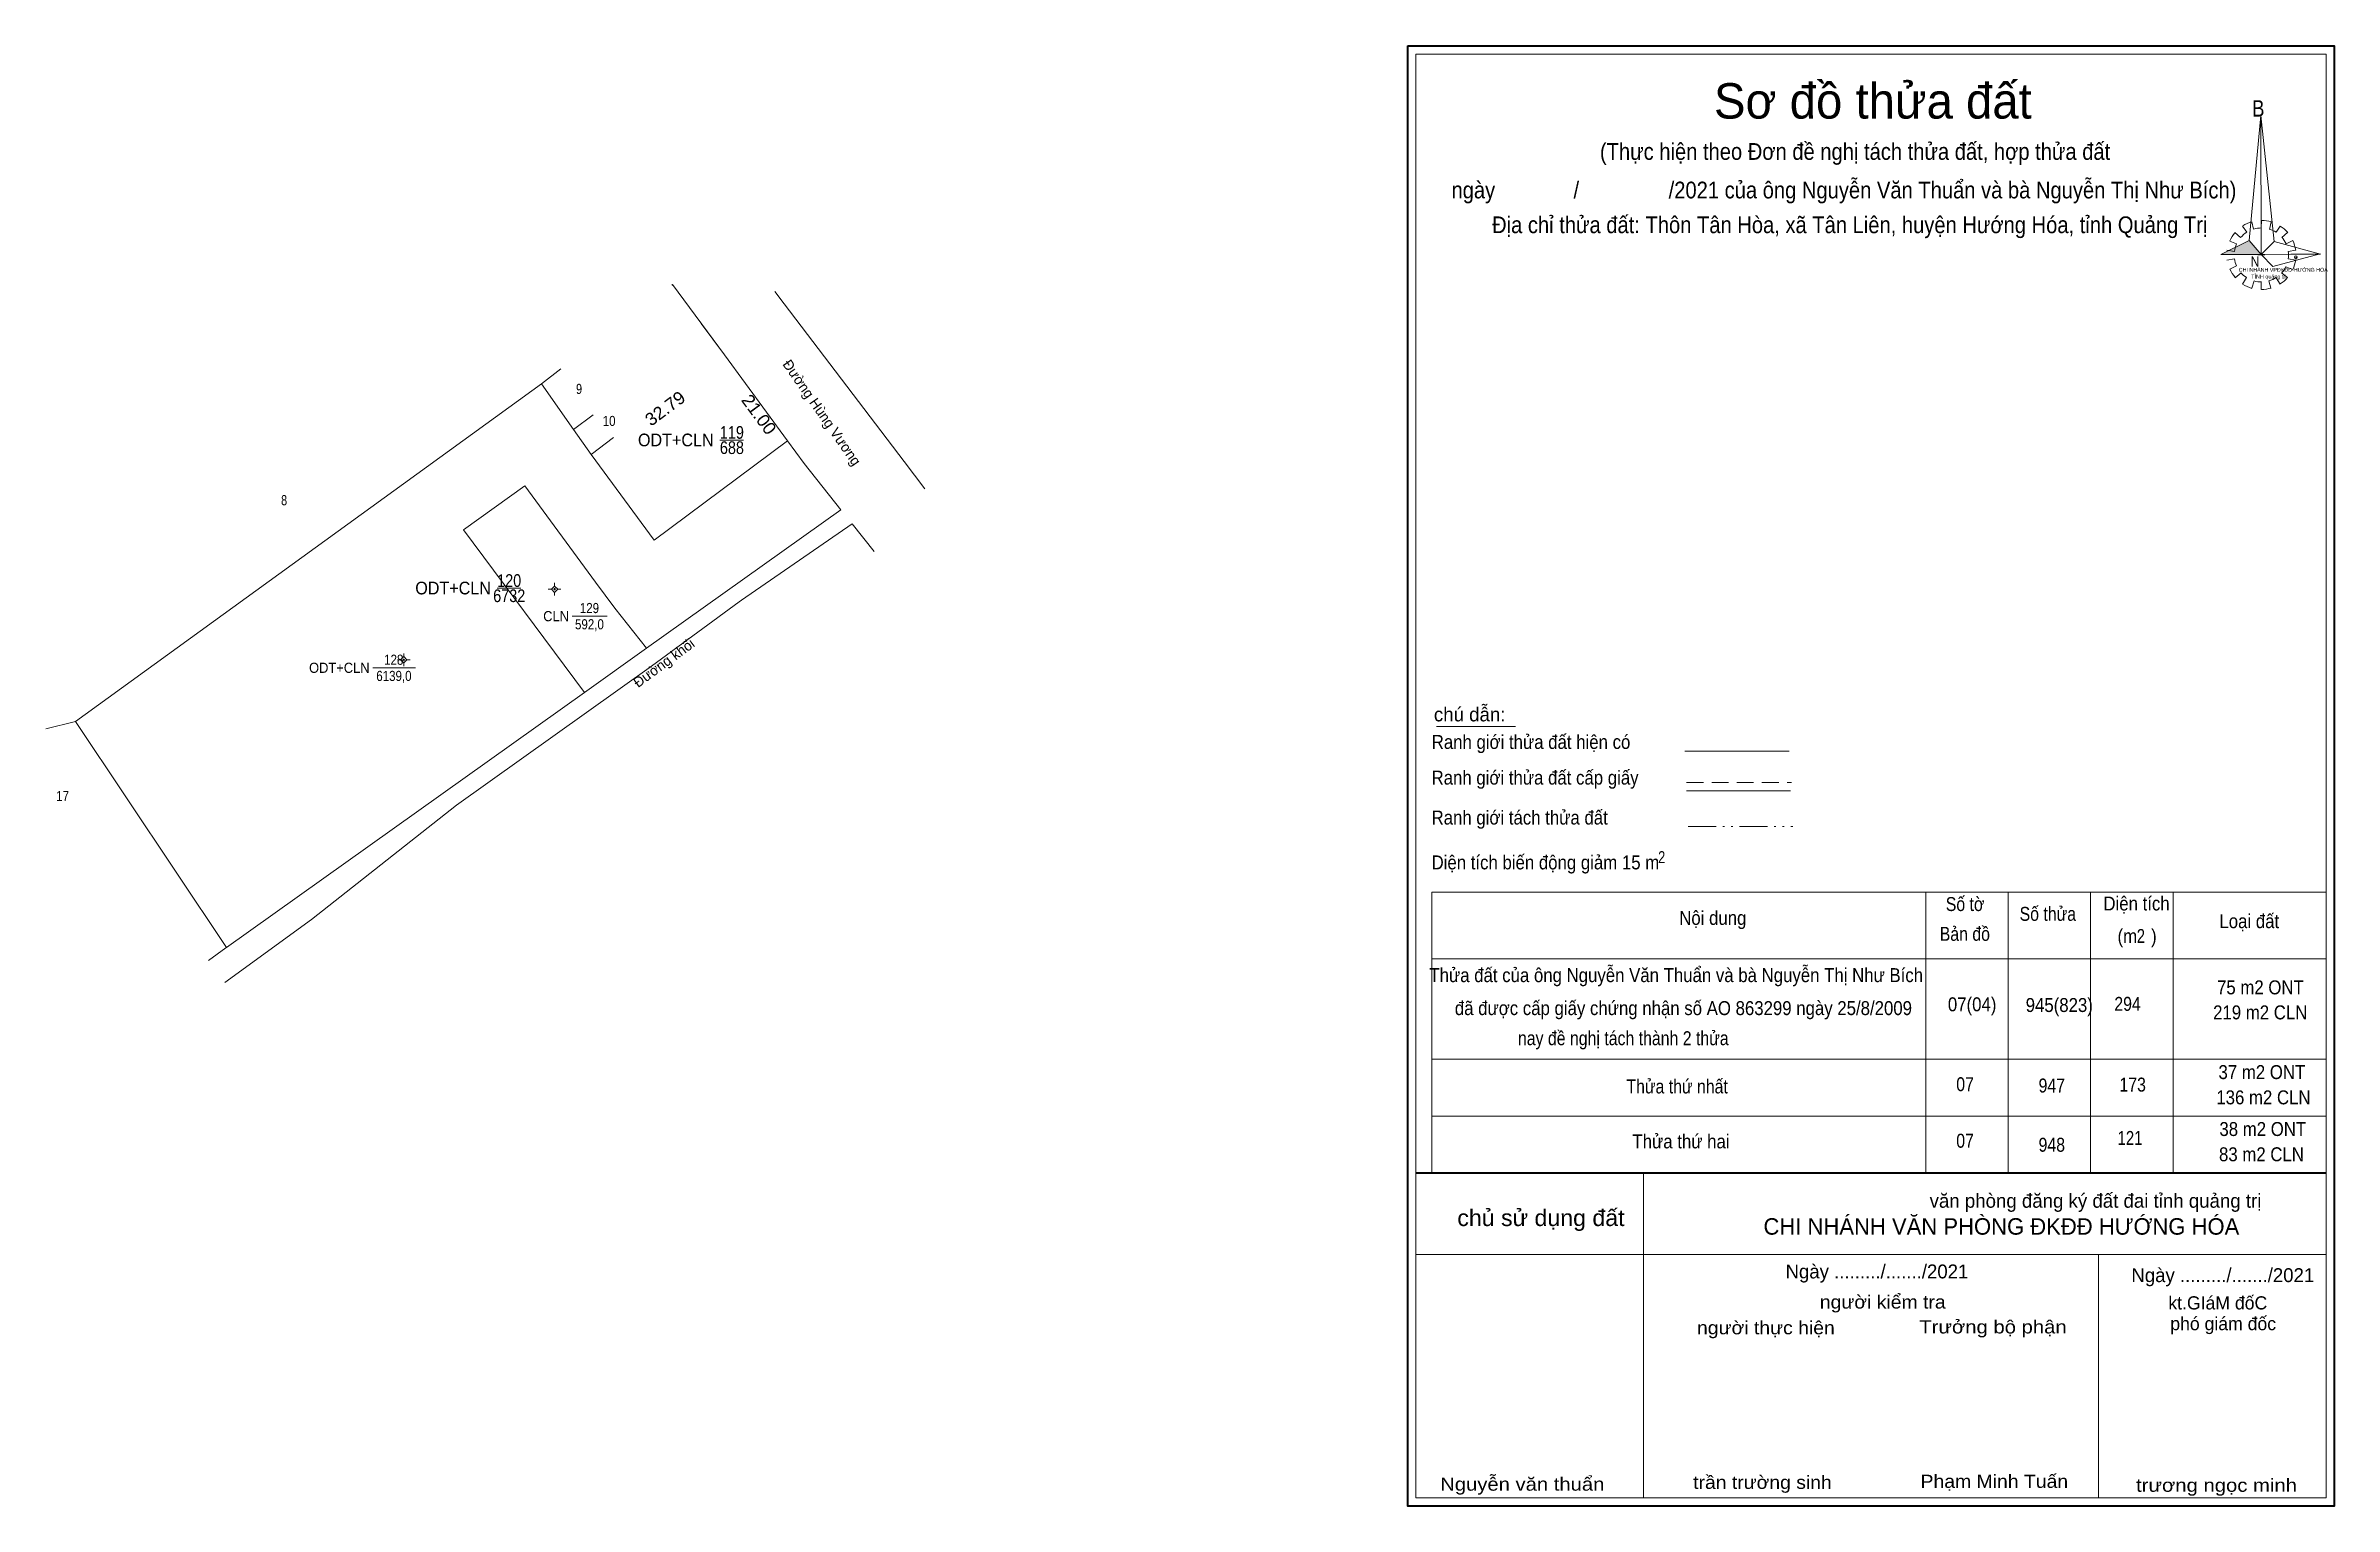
# Model space of a CAD drawing. Header units: metres. Extents: x 549363 to 549814, y 1840679 to 1840967.
import ezdxf
from ezdxf.enums import TextEntityAlignment as Align

# ---------------------------------------------------------------- set-up
doc = ezdxf.new("R2010")
doc.units = ezdxf.units.M
doc.header["$LTSCALE"] = 1.1
doc.header["$PDMODE"] = 32
doc.header["$PDSIZE"] = 0.55
for name, pattern in [('DASH_DOUBLE_DOT', [9.2, 5, -1.2, 0.3, -1.2, 0.3, -1.2]), ('LONG_DASHED', [7.5, 6, -1.5]), ('MEDIUM_DASHED', [4.5, 3, -1.5])]:
    doc.linetypes.add(name, pattern=pattern)
for name, color, linetype, lineweight in [('1', 7, 'Continuous', 13), ('10', 7, 'Continuous', 13), ('11', 7, 'Continuous', 13), ('13', 7, 'Continuous', 13), ('17', 7, 'Continuous', 13), ('4', 7, 'Continuous', 13), ('5', 7, 'Continuous', 35), ('6', 7, 'Continuous', 13), ('63', 7, 'DASH_DOUBLE_DOT', 13)]:
    doc.layers.add(name, color=color, linetype=linetype, lineweight=lineweight)
doc.layers.add('2', color=7, linetype='Continuous')
doc.layers.add('7', color=7, linetype='Continuous')

msp = doc.modelspace()

# ---------------------------------------------------------------- hatches: boundary and pattern name
at = {"layer": '1'}
msp.add_hatch(color=256, dxfattribs=at).paths.add_polyline_path([(549791.69, 1840925.82), (549797.27, 1840928.54), (549799.66, 1840925.82)])
at = {"layer": '11'}
for points in [[(549463.264, 1840859.845, 1), (549462.964, 1840859.845, 1)], [(549433.529, 1840845.933, 1), (549433.229, 1840845.933, 1)]]:
    msp.add_hatch(color=256, dxfattribs=at).paths.add_polyline_path(points)

# ---------------------------------------------------------------- linework, layer by layer
at = {"layer": '1'}
for p, q in [((549794.43, 1840930.12), (549795.54, 1840929.15)), ((549796.78, 1840930.21), (549795.98, 1840931.41)), ((549797.8, 1840932.24), (549798.15, 1840930.81)), ((549799.66, 1840931.04), (549799.7, 1840932.52)), ((549801.61, 1840932.24), (549801.25, 1840930.76)), ((549802.58, 1840930.21), (549803.38, 1840931.41)), ((549804.84, 1840930.12), (549803.73, 1840929.19)), ((549804.53, 1840927.94), (549805.86, 1840928.59)), ((549792.88, 1840926.65), (549794.35, 1840926.42)), ((549794.35, 1840924.94), (549792.88, 1840924.71)), ((549794.79, 1840927.9), (549793.46, 1840928.45)), ((549798.95, 1840925.77), (549800.37, 1840925.77)), ((549806.48, 1840926.65), (549804.97, 1840926.42)), ((549804.97, 1840924.94), (549806.48, 1840924.71)), ((549793.46, 1840922.91), (549794.79, 1840923.55)), ((549795.67, 1840922.17), (549794.52, 1840921.24)), ((549795.98, 1840919.99), (549796.74, 1840921.29)), ((549798.24, 1840920.59), (549797.8, 1840919.16)), ((549799.66, 1840918.93), (549799.66, 1840920.36)), ((549801.12, 1840920.59), (549801.56, 1840919.21)), ((549803.38, 1840919.99), (549802.58, 1840921.24)), ((549803.65, 1840922.17), (549804.84, 1840921.29)), ((549805.9, 1840922.86), (549804.44, 1840923.41)), ((549636.12, 1840800.13), (549812.41, 1840800.13)), ((549636.12, 1840800.13), (549636.12, 1840744.79)), ((549733.53, 1840800.13), (549733.53, 1840744.79)), ((549749.77, 1840800.13), (549749.77, 1840744.79)), ((549766.01, 1840800.13), (549766.01, 1840744.79)), ((549782.25, 1840800.13), (549782.25, 1840744.79)), ((549636.12, 1840787), (549812.41, 1840787)), ((549636.12, 1840767.23), (549812.41, 1840767.23)), ((549636.12, 1840756.01), (549812.41, 1840756.01)), ((549644.93, 1840756.01), (549812.41, 1840756.01)), ((549644.93, 1840744.79), (549812.41, 1840744.79)), ((549677.82, 1840744.79), (549677.82, 1840680.74)), ((549631.32, 1840743.22), (549631.32, 1840679.1)), ((549632.96, 1840728.68), (549812.41, 1840728.68)), ((549632.96, 1840728.68), (549632.96, 1840680.74)), ((549767.55, 1840728.68), (549767.55, 1840680.74))]:
    msp.add_line(p, q, dxfattribs=at)
at = {"layer": '1', "lineweight": 35}
msp.add_line((549632.96, 1840744.79), (549812.41, 1840744.79), dxfattribs=at)
at = {"layer": '1'}
for points in [[(549631.32, 1840679.1), (549631.32, 1840966.94), (549814.02, 1840966.94), (549814.02, 1840679.1)], [(549631.32, 1840679.1), (549631.32, 1840966.94), (549814.02, 1840966.94), (549814.02, 1840679.1)], [(549799.57, 1840953.23), (549799.66, 1840925.82), (549797.27, 1840928.54)], [(549799.57, 1840953.23), (549799.66, 1840925.82), (549802.18, 1840928.36)], [(549791.69, 1840925.82), (549797.27, 1840928.54), (549799.66, 1840925.82)], [(549811.35, 1840925.91), (549799.66, 1840925.82), (549802.18, 1840928.36)], [(549811.26, 1840925.96), (549801.96, 1840923.46), (549799.66, 1840925.82)]]:
    msp.add_lwpolyline(points, close=True, dxfattribs=at)
for centre, major_axis, start_param, end_param in [((549799.682, 1840925.722), (6.831, 0), 2.4395818, 2.7240025), ((549799.682, 1840925.722), (5.353, 0), 2.1337354, 2.4449626), ((549799.682, 1840925.722), (6.831, 0), 1.8495599, 2.1390092), ((549799.682, 1840925.722), (5.353, 0), 1.5698559, 1.8561107), ((549799.682, 1840925.722), (6.831, 0), 1.2792421, 1.5633222), ((549799.682, 1840925.722), (5.353, 0), 1.0027091, 1.2755622), ((549799.682, 1840925.722), (6.831, 0), 0.7105624, 0.9968723), ((549799.682, 1840925.722), (5.353, 0), 0.4267838, 0.7064646), ((549799.682, 1840925.722), (6.831, 0), 0.1390515, 0.4339332), ((549799.682, 1840925.722), (5.353, 0), 2.7236855, 3.0151582), ((549799.682, 1840925.722), (5.353, 0), 3.2822995, 3.5610505), ((549799.682, 1840925.722), (5.353, 0), 6.1355839, 6.4161846), ((549799.682, 1840925.722), (6.831, 0), 5.8523029, 6.1383965), ((549799.682, 1840925.722), (6.831, 0), 3.5698864, 3.8569187), ((549799.682, 1840925.722), (5.353, 0), 3.8607757, 4.1325826), ((549799.643, 1840925.682), (6.831, 0), 4.1470906, 4.4365931), ((549799.682, 1840925.722), (5.353, 0), 4.4385468, 4.71314), ((549799.682, 1840925.722), (5.353, 0), 4.9908713, 5.2893316), ((549799.682, 1840925.722), (6.831, 0), 5.2856142, 5.567987), ((549799.682, 1840925.722), (5.353, 0), 5.5613733, 5.8395144), ((549799.682, 1840925.722), (6.831, 0), 4.7130101, 4.9976105)]:
    msp.add_ellipse(centre, major_axis=major_axis, ratio=0.995001, start_param=start_param, end_param=end_param, dxfattribs=at)
msp.add_point((549806.48, 1840925.26), dxfattribs=at)
at = {"layer": '10'}
for p, q in [((549469.05, 1840839.51), (549481.26, 1840848.21)), ((549398.46, 1840789.23), (549469.05, 1840839.51))]:
    msp.add_line(p, q, dxfattribs=at)
at = {"layer": '10', "linetype": 'LONG_DASHED'}
msp.add_line((549398.32, 1840789.13), (549398.46, 1840789.23), dxfattribs=at)
at = {"layer": '10'}
for points in [[(549481.26, 1840848.21), (549519.57, 1840875.5), (549512.33, 1840884.62), (549509.04, 1840889.09), (549482.75, 1840869.5), (549470.31, 1840886.42), (549466.85, 1840891.32), (549460.52, 1840900.32), (549368.63, 1840833.76), (549398.46, 1840789.23)], [(549469.05, 1840839.51), (549445.13, 1840871.57), (549457.27, 1840880.22), (549471.21, 1840861.26), (549475.01, 1840856.09), (549481.26, 1840848.21)]]:
    msp.add_lwpolyline(points, dxfattribs=at)
at = {"layer": '11'}
for p, q in [((549463.11, 1840861.1), (549463.11, 1840860.47)), ((549462.49, 1840859.85), (549461.86, 1840859.85)), ((549463.11, 1840859.22), (549463.11, 1840858.6)), ((549464.36, 1840859.85), (549463.74, 1840859.85)), ((549432.75, 1840845.93), (549432.13, 1840845.93)), ((549433.38, 1840847.18), (549433.38, 1840846.56)), ((549433.38, 1840845.31), (549433.38, 1840844.68)), ((549434.63, 1840845.93), (549434, 1840845.93))]:
    msp.add_line(p, q, dxfattribs=at)
for points in [[(549463.11, 1840860.47), (549462.49, 1840859.85), (549463.11, 1840859.22), (549463.74, 1840859.85)], [(549433.38, 1840846.56), (549432.75, 1840845.93), (549433.38, 1840845.31), (549434, 1840845.93)]]:
    msp.add_lwpolyline(points, close=True, dxfattribs=at)
for centre in [(549463.114, 1840859.845), (549433.379, 1840845.933)]:
    msp.add_circle(centre, 0.15, dxfattribs=at)
at = {"layer": '13'}
for p, q in [((549495.69, 1840889.25), (549500.37, 1840889.25)), ((549451.78, 1840860.06), (549456.46, 1840860.06)), ((549466.59, 1840854.53), (549473.46, 1840854.53)), ((549427.26, 1840844.35), (549435.68, 1840844.35))]:
    msp.add_line(p, q, dxfattribs=at)
at = {"layer": '17'}
for p, q in [((549496.6, 1840906.01), (549509.04, 1840889.09)), ((549460.52, 1840900.32), (549464.37, 1840903.27)), ((549466.85, 1840891.32), (549470.72, 1840894.21)), ((549470.31, 1840886.42), (549474.73, 1840889.72)), ((549532.05, 1840885.01), (549536.13, 1840879.65)), ((549526.12, 1840867.26), (549521.77, 1840872.74)), ((549482.21, 1840844.66), (549443.77, 1840817.28)), ((549368.63, 1840833.76), (549362.79, 1840832.34)), ((549637, 1840832.8), (549652.58, 1840832.8)), ((549398.32, 1840789.13), (549394.88, 1840786.69))]:
    msp.add_line(p, q, dxfattribs=at)
for points in [[(549486.25, 1840919.78), (549486.4, 1840919.89), (549496.6, 1840906.01)], [(549532.05, 1840885.01), (549508.39, 1840916.08), (549506.58, 1840918.54)], [(549482.21, 1840844.66), (549499.53, 1840857.35), (549500, 1840857.67), (549521.77, 1840872.74)], [(549443.77, 1840817.28), (549415.2, 1840794.71), (549398.13, 1840782.33)]]:
    msp.add_lwpolyline(points, dxfattribs=at)
at = {"layer": '4'}
for p, q in [((549496.6, 1840906.01), (549492.03, 1840912.22)), ((549492.03, 1840912.22), (549496.6, 1840906.01))]:
    msp.add_line(p, q, dxfattribs=at)
msp.add_lwpolyline([(549482.21, 1840844.66), (549499.53, 1840857.35), (549500, 1840857.67)], dxfattribs=at)
at = {"layer": '5'}
msp.add_lwpolyline([(549631.35, 1840966.95), (549814.04, 1840966.95), (549814.04, 1840679.1), (549631.35, 1840679.1)], close=True, dxfattribs=at)
at = {"layer": '5', "lineweight": 13}
msp.add_lwpolyline([(549812.42, 1840744.8), (549812.42, 1840680.73), (549632.97, 1840680.73), (549632.97, 1840965.32), (549812.42, 1840965.32)], close=True, dxfattribs=at)
at = {"layer": '6'}
for p, q in [((549686.02, 1840827.9), (549706.54, 1840827.9)), ((549686.35, 1840820.09), (549706.84, 1840820.09))]:
    msp.add_line(p, q, dxfattribs=at)
at = {"layer": '6', "linetype": 'MEDIUM_DASHED'}
msp.add_line((549686.35, 1840821.73), (549707.02, 1840821.73), dxfattribs=at)
at = {"layer": '63'}
msp.add_line((549686.64, 1840813.1), (549707.27, 1840813.1), dxfattribs=at)

# ---------------------------------------------------------------- texts
at = {"layer": '1'}
msp.add_text('Sơ đồ thửa đất', height=6.976, dxfattribs=at).set_placement((549723.07, 1840952.6), align=Align.CENTER)
for s, height, width, p in [('B', 3.217, 0.85, (549797.85, 1840953)), ('N', 2.01, 0.9, (549797.54, 1840923.43)), ('CHI NHÁNH VPĐKĐĐ-HƯỚNG HÓA', 0.7608, 0.95, (549795.21, 1840922.42)), ('TỈNH quảng trị', 0.761, 1.05, (549797.67, 1840921.08))]:
    msp.add_text(s, height=height, dxfattribs=dict(at, width=width)).set_placement(p)
for s, height, p in [('văn phòng đăng ký đất đai tỉnh quảng trị', 2.75, (549799.68, 1840737.93)), ('CHI NHÁNH VĂN PHÒNG ĐKĐĐ HƯỚNG HÓA', 3.248, (549795.32, 1840732.62)), ('kt.GIáM đốC', 2.598, (549800.83, 1840717.88)), ('phó giám đốc', 2.598, (549802.57, 1840713.79))]:
    msp.add_text(s, height=height, dxfattribs=at).set_placement(p, align=Align.RIGHT)
for s, height, width, p in [('chủ sử dụng đất', 3.248, 1.05, (549674.1, 1840734.32)), ('người kiểm tra', 2.598, 1.1, (549737.42, 1840718.06)), ('người thực hiện', 2.598, 1.1, (549715.56, 1840712.98)), ('Trưởng bộ phận', 2.598, 1.15, (549761.28, 1840713.15)), ('Nguyễn văn thuẩn', 2.593, 1.15, (549670.12, 1840682.16)), ('trần trường sinh', 2.593, 1.1, (549714.95, 1840682.51)), ('Phạm Minh Tuấn', 2.598, 1.1, (549761.57, 1840682.71)), ('trương ngọc minh', 2.598, 1.15, (549806.69, 1840681.94))]:
    msp.add_text(s, height=height, dxfattribs=dict(at, width=width)).set_placement(p, align=Align.RIGHT)
at = {"layer": '13'}
for s, height, width, p in [('ODT+CLN', 2.5, 0.95, (549487.02, 1840888.01)), ('688', 2.5, 0.85, (549498.085, 1840886.49)), ('119', 2.5, 0.85, (549498.08, 1840889.49)), ('ODT+CLN', 2.5, 0.95, (549443.11, 1840858.82)), ('120', 2.5, 0.85, (549454.17, 1840860.3)), ('6732', 2.5, 0.85, (549454.175, 1840857.3)), ('129', 2, 0.85, (549469.995, 1840855.13)), ('128', 2, 0.85, (549431.41, 1840844.95))]:
    msp.add_text(s, height=height, dxfattribs=dict(at, width=width)).set_placement(p, align=Align.CENTER)
at = {"layer": '2', "width": 0.95}
for s, p in [('CLN', (549465.96, 1840853.53)), ('ODT+CLN', (549426.64, 1840843.35))]:
    msp.add_text(s, height=2, dxfattribs=at).set_placement(p, align=Align.RIGHT)
at = {"layer": '4'}
for s, rotation, p in [('Đường Hùng Vương', 304.805, (549515.012, 1840894.076)), ('Đường khối', 36.229, (549485.269, 1840844.505))]:
    msp.add_text(s, height=2, rotation=rotation, dxfattribs=at).set_placement(p, align=Align.CENTER)
for s, width, p in [('9', 0.8, (549467.945, 1840898.32)), ('10', 0.85, (549473.875, 1840892.01)), ('8', 0.8, (549409.785, 1840876.39)), ('592,0', 0.85, (549469.995, 1840851.93)), ('6139,0', 0.85, (549431.44, 1840841.75)), ('17', 0.85, (549366.11, 1840818.08))]:
    msp.add_text(s, height=2, dxfattribs=dict(at, width=width)).set_placement(p, align=Align.CENTER)
at = {"layer": '4', "width": 1.05}
for s, rotation, p in [('32.79', 36.692, (549485.663, 1840894.472)), ('21.00', 306.33, (549502.416, 1840893.551))]:
    msp.add_text(s, height=2.5, rotation=rotation, dxfattribs=at).set_placement(p, align=Align.CENTER)
at = {"layer": '6'}
msp.add_text('chú dẫn:', height=2.75, dxfattribs=at).set_placement((549636.51, 1840833.79))
for s, height, width, p in [('Ranh giới thửa đất hiện có ', 2.75, 0.9, (549636.08, 1840828.36)), ('Ranh giới thửa đất cấp giấy', 2.75, 0.9, (549636.05, 1840821.33)), ('Ranh giới tách thửa đất', 2.75, 0.9, (549636.05, 1840813.46)), ('Diện tích biến động giảm 15 m', 2.75, 0.9, (549636.05, 1840804.62)), ('2', 2.359, 0.8, (549680.72, 1840805.85)), ('Số tờ', 2.75, 0.85, (549737.44, 1840796.41)), ('Diện tích', 2.75, 0.9, (549768.53, 1840796.52)), ('Nội dung', 2.75, 0.9, (549684.88, 1840793.68)), ('Bản đồ', 2.75, 0.85, (549736.25, 1840790.54)), ('Số thửa', 2.75, 0.85, (549752, 1840794.48)), ('Loại đất', 2.75, 0.9, (549791.4, 1840793.04)), ('(m   )', 2.75, 0.9, (549771.31, 1840790.1)), ('2', 2.75, 0.8, (549775.1, 1840790.11)), ('Thửa đất của ông Nguyễn Văn Thuẩn và bà Nguyễn Thị Như Bích', 2.75, 0.9, (549635.62, 1840782.4)), ('75 m2 ONT', 2.75, 0.9, (549790.93, 1840779.99)), (' đã được cấp giấy chứng nhận số AO 863299 ngày 25/8/2009', 2.75, 0.9, (549639.72, 1840775.9)), ('07(04)', 2.75, 0.9, (549737.86, 1840776.65)), ('945(823)', 2.75, 0.9, (549753.2, 1840776.51)), ('294', 2.75, 0.85, (549770.68, 1840776.74)), ('219 m2 CLN', 2.75, 0.9, (549790.16, 1840775.06)), ('nay đề nghị tách thành 2 thửa', 2.75, 0.85, (549653.08, 1840769.97)), ('37 m2 ONT', 2.75, 0.9, (549791.22, 1840763.29)), ('Thửa thứ nhất', 2.75, 0.85, (549674.47, 1840760.46)), ('07', 2.75, 0.85, (549739.51, 1840760.9)), ('947', 2.75, 0.85, (549755.74, 1840760.64)), ('173', 2.75, 0.85, (549771.69, 1840760.83)), ('136 m2 CLN', 2.75, 0.9, (549790.79, 1840758.31)), ('Thửa thứ hai', 2.75, 0.9, (549675.66, 1840749.63)), ('07', 2.75, 0.85, (549739.51, 1840749.76)), ('121', 2.75, 0.8, (549771.32, 1840750.31)), ('38 m2 ONT', 2.75, 0.9, (549791.4, 1840752.07)), ('948', 2.75, 0.85, (549755.74, 1840748.97)), ('83 m2 CLN', 2.75, 0.9, (549791.32, 1840747.09))]:
    msp.add_text(s, height=height, dxfattribs=dict(at, width=width)).set_placement(p)
for p in [(549723.87, 1840724), (549792.07, 1840723.27)]:
    msp.add_text('Ngày ........./......./2021', height=2.74, dxfattribs=at).set_placement(p, align=Align.CENTER)
at = {"layer": '7', "width": 0.9}
for s, p in [('(Thực hiện theo Đơn đề nghị tách thửa đất, hợp thửa đất ', (549720.11, 1840944.47)), ('ngày              /                /2021 của ông Nguyễn Văn Thuẩn và bà Nguyễn Thị Như Bích)', (549717.36, 1840936.87)), ('Địa chỉ thửa đất: Thôn Tân Hòa, xã Tân Liên, huyện Hướng Hóa, tỉnh Quảng Trị', (549718.5, 1840930.02))]:
    msp.add_text(s, height=3.3, dxfattribs=at).set_placement(p, align=Align.CENTER)

doc.saveas('drawing.dxf')
